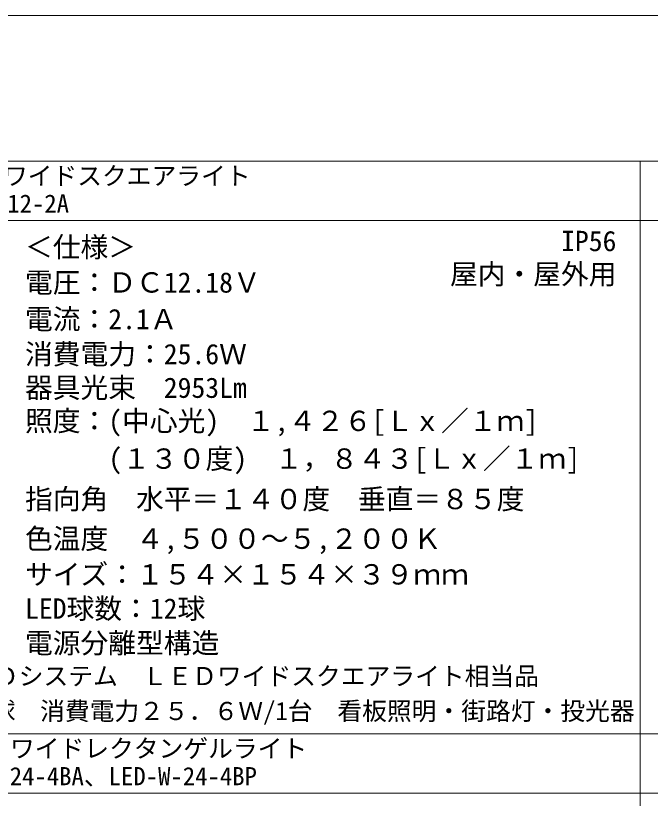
# Model space of a CAD drawing. Units: millimetres, scale not verified. Extents: x -589 to -26, y -1233 to 384.
# Drawn here: x -547.2 to -483.1, y 304.7 to 383.6 of the extents above; entities that cross this region are included whole.
import ezdxf
from ezdxf.enums import TextEntityAlignment as Align

# ---------------------------------------------------------------- set-up
doc = ezdxf.new("R2010")
doc.units = ezdxf.units.MM
doc.header["$LTSCALE"] = 3
doc.layers.add('0-0_建築図', color=7, linetype='Continuous', lineweight=9)
doc.layers.add('0-1', color=7, linetype='Continuous', lineweight=18)
doc.styles.add('ＭＳ ゴシック', font='')
doc.styles.get('ＭＳ ゴシック').set_extended_font_data('MS Gothic')

msp = doc.modelspace()

# ---------------------------------------------------------------- linework, layer by layer
at = {"layer": '0-0_建築図', "lineweight": 18}
for p, q in [((-34.489, 368.953), (-573.989, 368.953)), ((-484.156, 368.953), (-484.156, 22.228)), ((-34.489, 362.953), (-573.989, 362.953)), ((-573.989, 311.165), (-34.489, 311.165)), ((-34.489, 305.165), (-573.989, 305.165))]:
    msp.add_line(p, q, dxfattribs=at)
msp.add_lwpolyline([(-53.026, -12.539), (-25.899, -12.539), (-25.899, 383.642), (-588.606, 383.642), (-588.606, -12.573)], dxfattribs=at)

# ---------------------------------------------------------------- texts
at = {"layer": '0-1', "style": 'ＭＳ ゴシック'}
for s, height, p in [('ＬＥＤワイドスクエアライト', 1.833, (-555.983, 366.01)), ('LED-W-12-2A', 1.833, (-555.52, 363.211)), ('IP56', 2.053, (-492.149, 359.259)), ('＜仕様＞', 2.053, (-546.247, 358.653)), ('屋内・屋外用', 2.053, (-503.363, 355.921)), ('電圧：ＤＣ12.18Ｖ', 2.053, (-546.247, 355.074)), ('電流：2.1Ａ', 2.053, (-546.247, 351.379)), ('消費電力：25.6Ｗ', 2.053, (-546.247, 347.845)), ('器具光束\u30002953Lm', 2.053, (-546.247, 344.452)), ('照度：(中心光)\u3000１,４２６[Ｌｘ／１ｍ]\u3000', 2.053, (-546.247, 341.104)), ('(１３０度)\u3000１，８４３[Ｌｘ／１ｍ]', 2.053, (-537.822, 337.293)), ('指向角\u3000水平＝１４０度\u3000垂直＝８５度', 2.053, (-546.247, 333.216)), ('色温度\u3000４,５００～５,２００Ｋ', 2.053, (-546.247, 329.215)), ('サイズ：１５４×１５４×３９ｍｍ', 2.053, (-546.247, 325.615)), ('LED球数：12球', 2.053, (-546.247, 322.165)), ('電源分離型構造', 2.053, (-546.247, 318.684)), ('光電気ＬＥＤシステム\u3000ＬＥＤワイドスクエアライト相当品', 1.833, (-561.886, 315.525)), ('ＬＥＤ１２球\u3000消費電力２５．６Ｗ/1台\u3000看板照明・街路灯・投光器', 1.833, (-562.226, 312.001)), ('ＬＥＤワイドレクタンゲルライト', 1.833, (-555.271, 308.222)), ('LED-W-24-4BA、LED-W-24-4BP', 1.833, (-555.271, 305.424))]:
    msp.add_text(s, height=height, dxfattribs=at).set_placement(p, align=Align.BOTTOM_LEFT)

doc.saveas('drawing.dxf')
